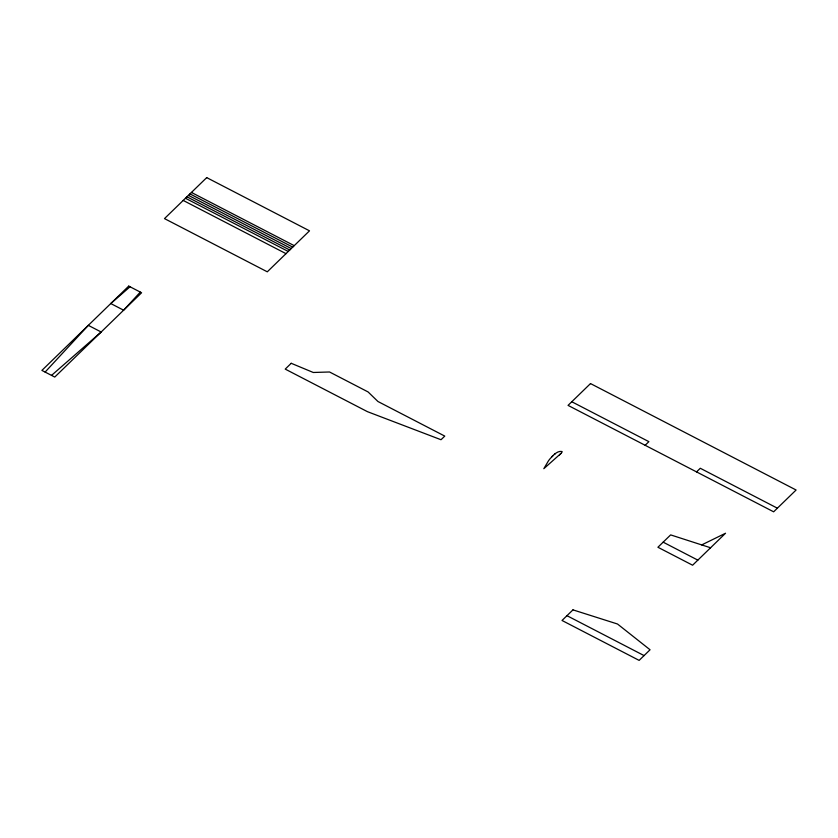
<?xml version="1.0" encoding="UTF-8"?>
<svg xmlns="http://www.w3.org/2000/svg" width="838" height="838" viewBox="0 0 838 838"><rect width="100%" height="100%" fill="white"/><g stroke="black" fill="none" stroke-linecap="round" stroke-linejoin="round"><path stroke-width="1.26" d="M560.905 453.484L561.554 452.75A9.386 5.876 13.3 0 0 561.963 452.153L562.068 451.944A1.215 0.765 13.3 0 0 562.047 451.504C557.134 450.477 552.912 455.704 549.864 458.994A88.629 55.538 13.3 0 0 548.408 460.91L543.82 468.693L560.905 453.484L559.491 454.887M140.302 292.095L123.626 310.196L110.773 303.545L130.026 286.774M45.116 372.072L88.315 325.354L101.168 332.005L51.537 375.393M551.802 456.794L552.87 455.736M645.145 445.292L648.884 441.657L571.788 401.748M696.546 471.899L700.285 468.264L777.381 508.184M554.389 454.385L555.196 453.735M701.699 544.91L725.54 533.24L692.607 565.21L657.914 547.256L670.641 534.895L710.572 547.769M191.441 192.436L294.232 245.66M189.943 193.892L292.745 247.105M188.445 195.348L291.247 248.561M186.947 196.804L289.749 250.017M185.449 198.25L288.251 251.473M183.208 200.429L285.999 253.652M663.151 542.165L697.845 560.13M566.97 615.679L644.066 655.588M206.714 177.614L164.489 218.603L267.291 271.816L309.505 230.827L206.714 177.614M128.738 286.104L41.9 370.406L54.753 377.058L141.591 292.755L128.738 286.104M291.215 363.294L285.224 369.108L367.463 411.678L441.018 439.73L444.769 436.095L377.948 401.507L368.091 391.943L329.544 371.988L313.276 372.481L291.215 363.294M590.507 383.574L568.049 405.383L773.642 511.809L796.1 490.01L590.507 383.574M572.962 609.865L562.026 620.476L639.132 660.386L650.058 649.775L617.501 624.006L572.962 609.865"/></g></svg>
